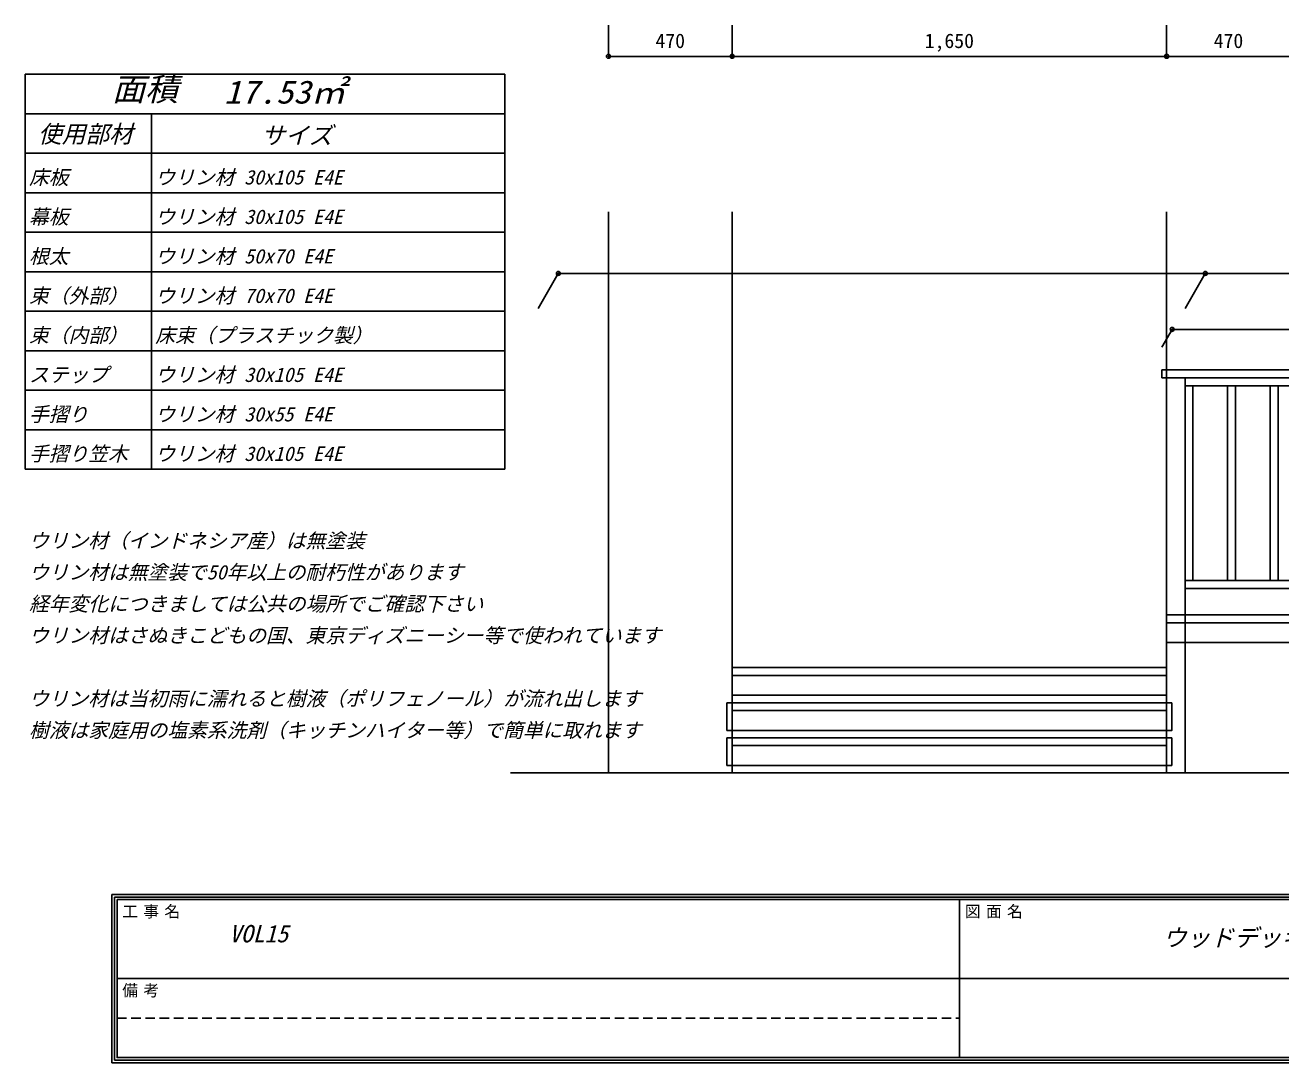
# Model space of a CAD drawing. Units: millimetres at full size, sheet at 1:30. Extents: x -5951 to 7518, y -4221 to 4175.
# Drawn here: x -5951 to -1182, y -4221 to -279 of the extents above; entities that cross this region are included whole.
import ezdxf
from ezdxf.enums import TextEntityAlignment as Align

# ---------------------------------------------------------------- set-up
doc = ezdxf.new("R2010")
doc.units = ezdxf.units.MM
doc.header["$LTSCALE"] = 30
doc.header["$PDMODE"] = 32
doc.header["$PDSIZE"] = 15
doc.linetypes.add('DASHED1', pattern=[1.8, 1.2, -0.6])
doc.linetypes.add('DASHED2', pattern=[3, 2, -1])
for name, color, linetype in [('0-2_柱', 4, 'DASHED2'), ('0-6_設備', 3, 'Continuous'), ('0-7_作業', 2, 'Continuous'), ('0-A_建築見掛', 7, 'Continuous'), ('0-C_寸法', 4, 'Continuous'), ('F-B_文字', 7, 'Continuous')]:
    doc.layers.add(name, color=color, linetype=linetype)
doc.styles.add('ＭＳ ゴシック', font='')
doc.styles.get('ＭＳ ゴシック').set_extended_font_data('MS Gothic')

msp = doc.modelspace()

# ---------------------------------------------------------------- linework, layer by layer
at = {"layer": '0-2_柱', "linetype": 'Continuous'}
for p, q in [((-1615.81, -1618.9), (-1615.81, -3118.9)), ((-1545.81, -1618.9), (-1545.81, -3118.9)), ((-1545.81, -3118.9), (-1615.81, -3118.9))]:
    msp.add_line(p, q, dxfattribs=at)
at = {"layer": '0-6_設備'}
for p, q in [((-1615.81, -2518.9), (4184.19, -2518.9)), ((-1615.81, -2548.9), (4164.19, -2548.9)), ((-1615.81, -2623.9), (4184.19, -2623.9)), ((-3265.81, -2718.9), (-1615.81, -2718.9)), ((-3265.81, -2748.9), (-1615.81, -2748.9)), ((-3265.81, -2823.9), (-1615.81, -2823.9))]:
    msp.add_line(p, q, dxfattribs=at)
at = {"layer": '0-7_作業'}
for p, q in [((-1633.81, -1588.9), (-1633.81, -1618.9)), ((-1633.81, -1618.9), (3636.19, -1618.9)), ((-1545.81, -1648.9), (99.19, -1648.9)), ((-1515.81, -1648.9), (-1515.81, -2388.9)), ((-1384.31, -1648.9), (-1384.31, -2388.9)), ((-1354.31, -1648.9), (-1354.31, -2388.9)), ((-1222.81, -1648.9), (-1222.81, -2388.9)), ((-1192.81, -1648.9), (-1192.81, -2388.9)), ((-1545.81, -2388.9), (99.19, -2388.9)), ((-1545.81, -2418.9), (99.19, -2418.9)), ((-3285.81, -2852.9), (-3285.81, -2957.9)), ((-3285.81, -2852.9), (-1595.81, -2852.9)), ((-3265.81, -2882.9), (-1615.81, -2882.9)), ((-3285.81, -2985.9), (-1595.81, -2985.9)), ((-3285.81, -2985.9), (-3285.81, -3090.9)), ((-1595.81, -2985.9), (-1595.81, -3090.9)), ((-3265.81, -3015.9), (-1615.81, -3015.9)), ((-1595.81, -3090.9), (-3285.81, -3090.9))]:
    msp.add_line(p, q, dxfattribs=at)
for points in [[(-1633.81, -1588.9), (3636.19, -1588.9), (3636.19, -1618.9)], [(-1595.81, -2852.9), (-1595.81, -2957.9), (-3285.81, -2957.9)]]:
    msp.add_lwpolyline(points, dxfattribs=at)
at = {"layer": '0-A_建築見掛'}
for p, q in [((-3735.81, -988.05), (-3735.81, -3118.9)), ((-3265.81, -988.05), (-3265.81, -3118.9)), ((-1615.81, -988.05), (-1615.81, -3118.9)), ((-4107.48, -3118.9), (5248.88, -3118.9))]:
    msp.add_line(p, q, dxfattribs=at)
at = {"layer": '0-C_寸法'}
for p, q in [((-3735.81, -397.95), (-3735.81, -279.34)), ((-3265.81, -397.95), (-3265.81, -279.34)), ((-1615.81, -397.95), (-1615.81, -279.34)), ((-3265.81, -397.95), (-3735.81, -397.95)), ((-1615.81, -397.95), (-3265.81, -397.95)), ((-1145.81, -397.95), (-1615.81, -397.95)), ((-3926.03, -1222.5), (-4002.88, -1355.6)), ((3596.04, -1222.5), (-3926.03, -1222.5)), ((-1468.96, -1222.5), (-1545.81, -1355.6)), ((-1468.96, -1222.5), (176.04, -1222.5)), ((-1594.79, -1434.93), (-1633.81, -1502.51)), ((-1594.79, -1434.93), (1923.21, -1434.93))]:
    msp.add_line(p, q, dxfattribs=at)
at = {"layer": '0-C_寸法', "color": 7}
for p in [(-3735.81, -397.95), (-3265.81, -397.95), (-1615.81, -397.95), (-3926.03, -1222.5), (-1468.96, -1222.5), (-1594.79, -1434.93)]:
    msp.add_point(p, dxfattribs=at)
at = {"layer": 'F-B_文字'}
for p, q in [((-5951.04, -466.21), (-4129.45, -466.21)), ((-5951.04, -466.21), (-5951.04, -1966.21)), ((-4129.45, -466.21), (-4129.45, -1966.21)), ((-5951.04, -616.21), (-4129.45, -616.21)), ((-5471.67, -616.21), (-5471.67, -1966.21)), ((-5951.04, -766.21), (-4129.45, -766.21)), ((-5951.04, -916.21), (-4129.45, -916.21)), ((-5951.04, -1066.21), (-4129.45, -1066.21)), ((-5951.04, -1216.21), (-4129.45, -1216.21)), ((-5951.04, -1366.21), (-4129.45, -1366.21)), ((-5951.04, -1516.21), (-4129.45, -1516.21)), ((-5951.04, -1666.21), (-4129.45, -1666.21)), ((-5951.04, -1816.21), (-4129.45, -1816.21)), ((-5951.04, -1966.21), (-4129.45, -1966.21))]:
    msp.add_line(p, q, dxfattribs=at)
at = {"layer": 'F-B_文字', "color": 3}
for p, q in [((-5622.06, -3580.73), (5657.94, -3580.73)), ((-5622.06, -3580.73), (-5622.06, -4220.73)), ((-5612.06, -3590.73), (5647.94, -3590.73)), ((-5612.06, -3590.73), (-5612.06, -4210.73)), ((-5602.06, -3600.73), (5637.94, -3600.73)), ((-2402.06, -3600.73), (-2402.06, -4200.73)), ((-5602.06, -3900.73), (797.94, -3900.73)), ((-5622.06, -4220.73), (5657.94, -4220.73)), ((-5612.06, -4210.73), (5647.94, -4210.73))]:
    msp.add_line(p, q, dxfattribs=at)
at = {"layer": 'F-B_文字', "color": 3, "linetype": 'DASHED1'}
msp.add_line((-5602.06, -4050.73), (-2402.06, -4050.73), dxfattribs=at)
at = {"layer": 'F-B_文字', "color": 3}
msp.add_lwpolyline([(-5602.06, -3600.73), (-5602.06, -4200.73), (5637.94, -4200.73)], dxfattribs=at)

# ---------------------------------------------------------------- texts
at = {"layer": '0-C_寸法', "color": 7, "style": 'ＭＳ ゴシック'}
for s, p in [('470', (-3557.06, -382.95)), ('1,650', (-2534.56, -382.95)), ('470', (-1437.06, -382.95))]:
    msp.add_text(s, height=54.99, dxfattribs=at).set_placement(p, align=Align.BOTTOM_LEFT)
at = {"layer": 'F-B_文字', "color": 2, "style": 'ＭＳ ゴシック', "oblique": 15}
for s, width, p in [('面積', 1.05, (-5621.07, -593.13)), ('17.53㎡', 1.1, (-5195.65, -603.83))]:
    msp.add_text(s, height=87.98, dxfattribs=dict(at, width=width)).set_placement(p, align=Align.BOTTOM_LEFT)
at = {"layer": 'F-B_文字', "color": 3, "style": 'ＭＳ ゴシック', "oblique": 15}
for s, p in [('使用部材', (-5902.01, -745.64)), ('サイズ', (-5053.85, -750.99)), ('VOL15', (-5176.51, -3782.79)), ('ウッドデッキ工事', (-1630.44, -3797.74))]:
    msp.add_text(s, height=65.98, dxfattribs=at).set_placement(p, align=Align.BOTTOM_LEFT)
at = {"layer": 'F-B_文字', "style": 'ＭＳ ゴシック', "oblique": 15}
for s, p in [('床板', (-5936.04, -901.21)), ('ウリン材 30x105 E4E', (-5456.67, -901.21)), ('幕板', (-5936.04, -1051.21)), ('ウリン材 30x105 E4E', (-5456.67, -1051.21)), ('根太', (-5936.04, -1201.21)), ('ウリン材 50x70 E4E', (-5456.67, -1201.21)), ('束（外部）', (-5936.04, -1351.21)), ('ウリン材 70x70 E4E', (-5456.67, -1351.21)), ('束（内部）', (-5936.04, -1501.21)), ('床束（プラスチック製）', (-5456.67, -1501.21)), ('ステップ', (-5936.04, -1651.21)), ('ウリン材 30x105 E4E', (-5456.67, -1651.21)), ('手摺り', (-5936.04, -1801.21)), ('ウリン材 30x55 E4E', (-5456.67, -1801.21)), ('手摺り笠木', (-5936.04, -1951.21)), ('ウリン材 30x105 E4E', (-5456.67, -1951.21)), ('ウリン材（インドネシア産）は無塗装', (-5936.04, -2281.21)), ('ウリン材は無塗装で50年以上の耐朽性があります', (-5936.04, -2401.21)), ('経年変化につきましては公共の場所でご確認下さい', (-5936.04, -2521.21)), ('ウリン材はさぬきこどもの国、東京ディズニーシー等で使われています', (-5936.04, -2641.21)), ('ウリン材は当初雨に濡れると樹液（ポリフェノール）が流れ出します', (-5936.04, -2881.21)), ('樹液は家庭用の塩素系洗剤（キッチンハイター等）で簡単に取れます', (-5936.04, -3001.21))]:
    msp.add_text(s, height=54.99, dxfattribs=at).set_placement(p, align=Align.BOTTOM_LEFT)
at = {"layer": 'F-B_文字', "color": 4, "style": 'ＭＳ ゴシック'}
for s, p in [('工', (-5582.06, -3680.73)), ('事', (-5502.06, -3680.73)), ('名', (-5422.06, -3680.73)), ('図', (-2382.06, -3680.73)), ('面', (-2302.06, -3680.73)), ('名', (-2222.06, -3680.73)), ('備', (-5582.06, -3980.73)), ('考', (-5502.06, -3980.73))]:
    msp.add_text(s, height=43.99, dxfattribs=at).set_placement(p, align=Align.BOTTOM_LEFT)

doc.saveas('drawing.dxf')
